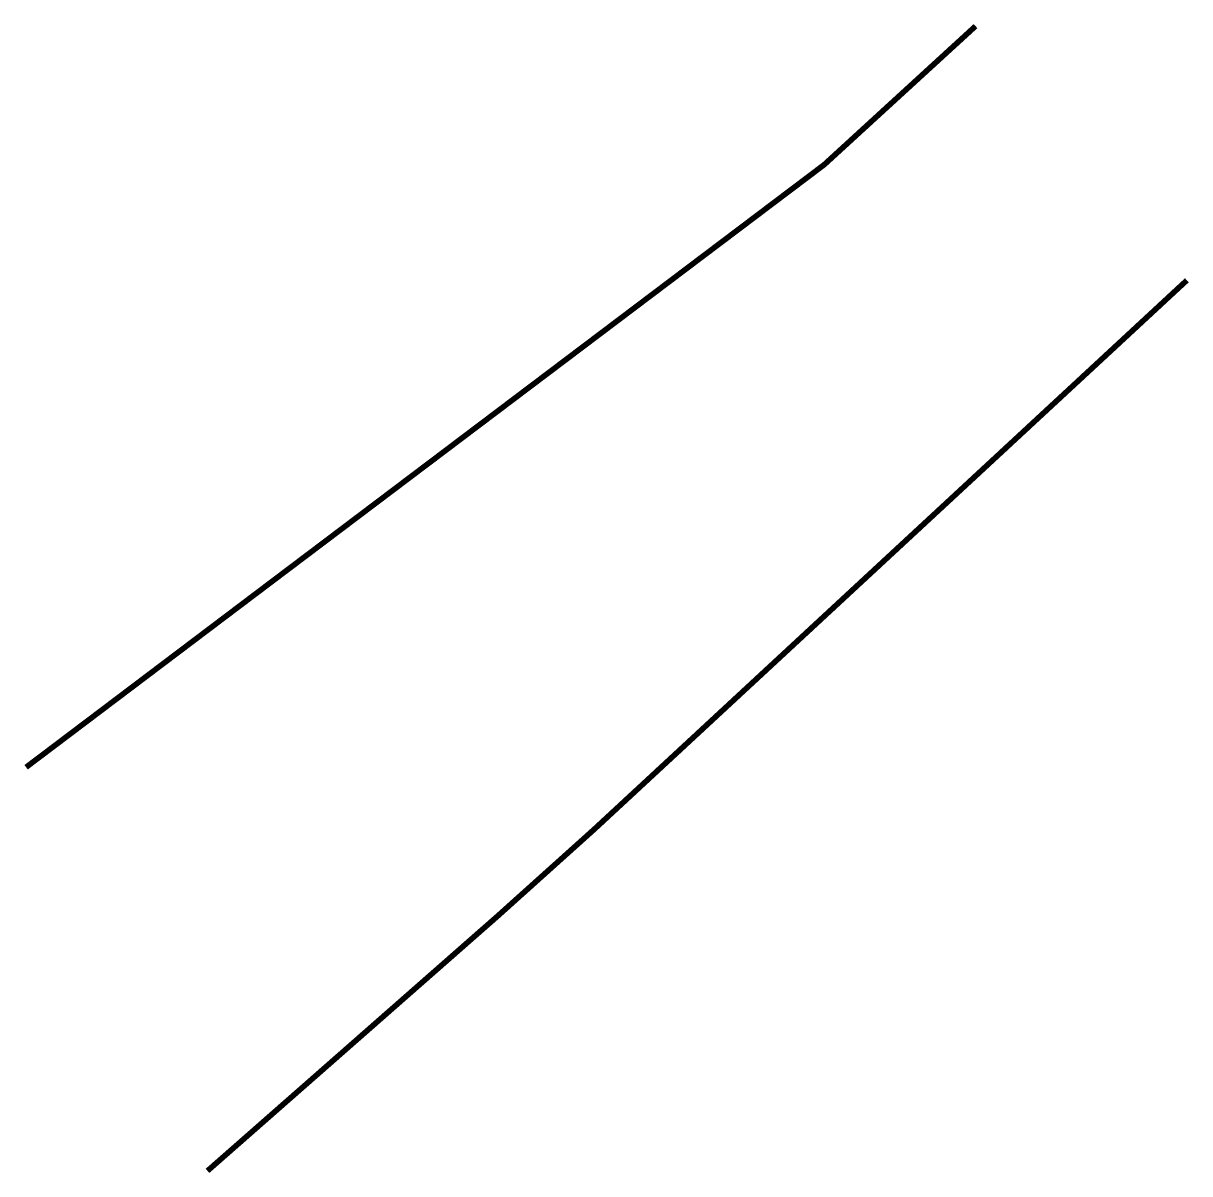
# Model space of a CAD drawing. Header units: millimetres. Extents: x 2368205.3 to 2368267.9, y 607912.2 to 607973.9.
import ezdxf

# ---------------------------------------------------------------- set-up
doc = ezdxf.new("R2010")
doc.units = ezdxf.units.MM
doc.layers.add('(014) Нефтепроводы_магистральные', color=7, linetype='Continuous', lineweight=13)
doc.layers.add('(039) Продуктопроводы', color=42, linetype='Continuous', lineweight=13)

msp = doc.modelspace()

# ---------------------------------------------------------------- linework, layer by layer
at = {"layer": '(014) Нефтепроводы_магистральные', "color": 7, "lineweight": 0, "const_width": 0.3, "elevation": 186.688, "flags": 128}
msp.add_lwpolyline([(2368256.413, 607973.713), (2368248.29, 607966.28), (2368218.176, 607943.558), (2368205.469, 607933.963)], dxfattribs=at)
at = {"layer": '(039) Продуктопроводы', "const_width": 0.3, "flags": 128}
msp.add_lwpolyline([(2368267.752, 607960.081), (2368235.941, 607930.623), (2368230.772, 607925.982), (2368215.201, 607912.313)], dxfattribs=at)

doc.saveas('drawing.dxf')
